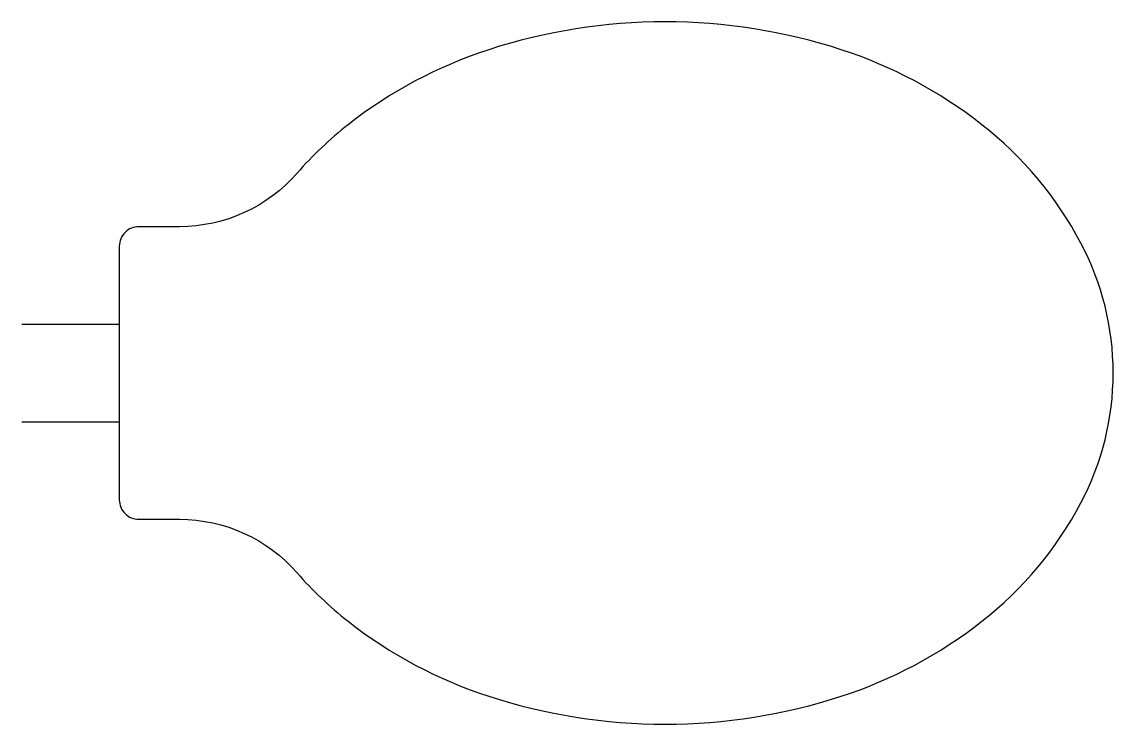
# Model space of a CAD drawing. Header units: millimetres. Extents: x -3005.218 to -3004.658, y 2979.207 to 2979.567.
import ezdxf

# ---------------------------------------------------------------- set-up
doc = ezdxf.new("R2010")
doc.units = ezdxf.units.MM
doc.header["$LTSCALE"] = 10
doc.layers.add('banheiro_louças', color=2, linetype='Continuous')

msp = doc.modelspace()

# ---------------------------------------------------------------- linework, layer by layer
at = {"layer": 'banheiro_louças'}
for p, q in [((-3005.21782, 2979.41171), (-3005.16782, 2979.41171)), ((-3005.21782, 2979.36171), (-3005.16782, 2979.36171))]:
    msp.add_line(p, q, dxfattribs=at)
at = {"layer": 'banheiro_louças', "flags": 128}
msp.add_lwpolyline([(-3005.07664, 2979.28425, 0.047526), (-3005.0505, 2979.25943, 0.087904), (-3004.97827, 2979.22099, 0.078587), (-3004.888, 2979.20671, 0.078587), (-3004.79772, 2979.22099, 0.087904), (-3004.72549, 2979.25943, 0.105363), (-3004.67468, 2979.32019, 0.122221), (-3004.65817, 2979.38671, 0.122221), (-3004.67468, 2979.45323, 0.105363), (-3004.72549, 2979.51399, 0.087904), (-3004.79772, 2979.55244, 0.078587), (-3004.888, 2979.56671, 0.078587), (-3004.97827, 2979.55244, 0.087904), (-3005.0505, 2979.51399, 0.047526), (-3005.07664, 2979.48918, -0.216904), (-3005.13698, 2979.46171), (-3005.15782, 2979.46171, 0.414214), (-3005.16782, 2979.45171), (-3005.16782, 2979.38671), (-3005.16782, 2979.32171, 0.414214), (-3005.15782, 2979.31171), (-3005.13698, 2979.31171, -0.216904)], format="xyb", close=True, dxfattribs=at)

doc.saveas('drawing.dxf')
